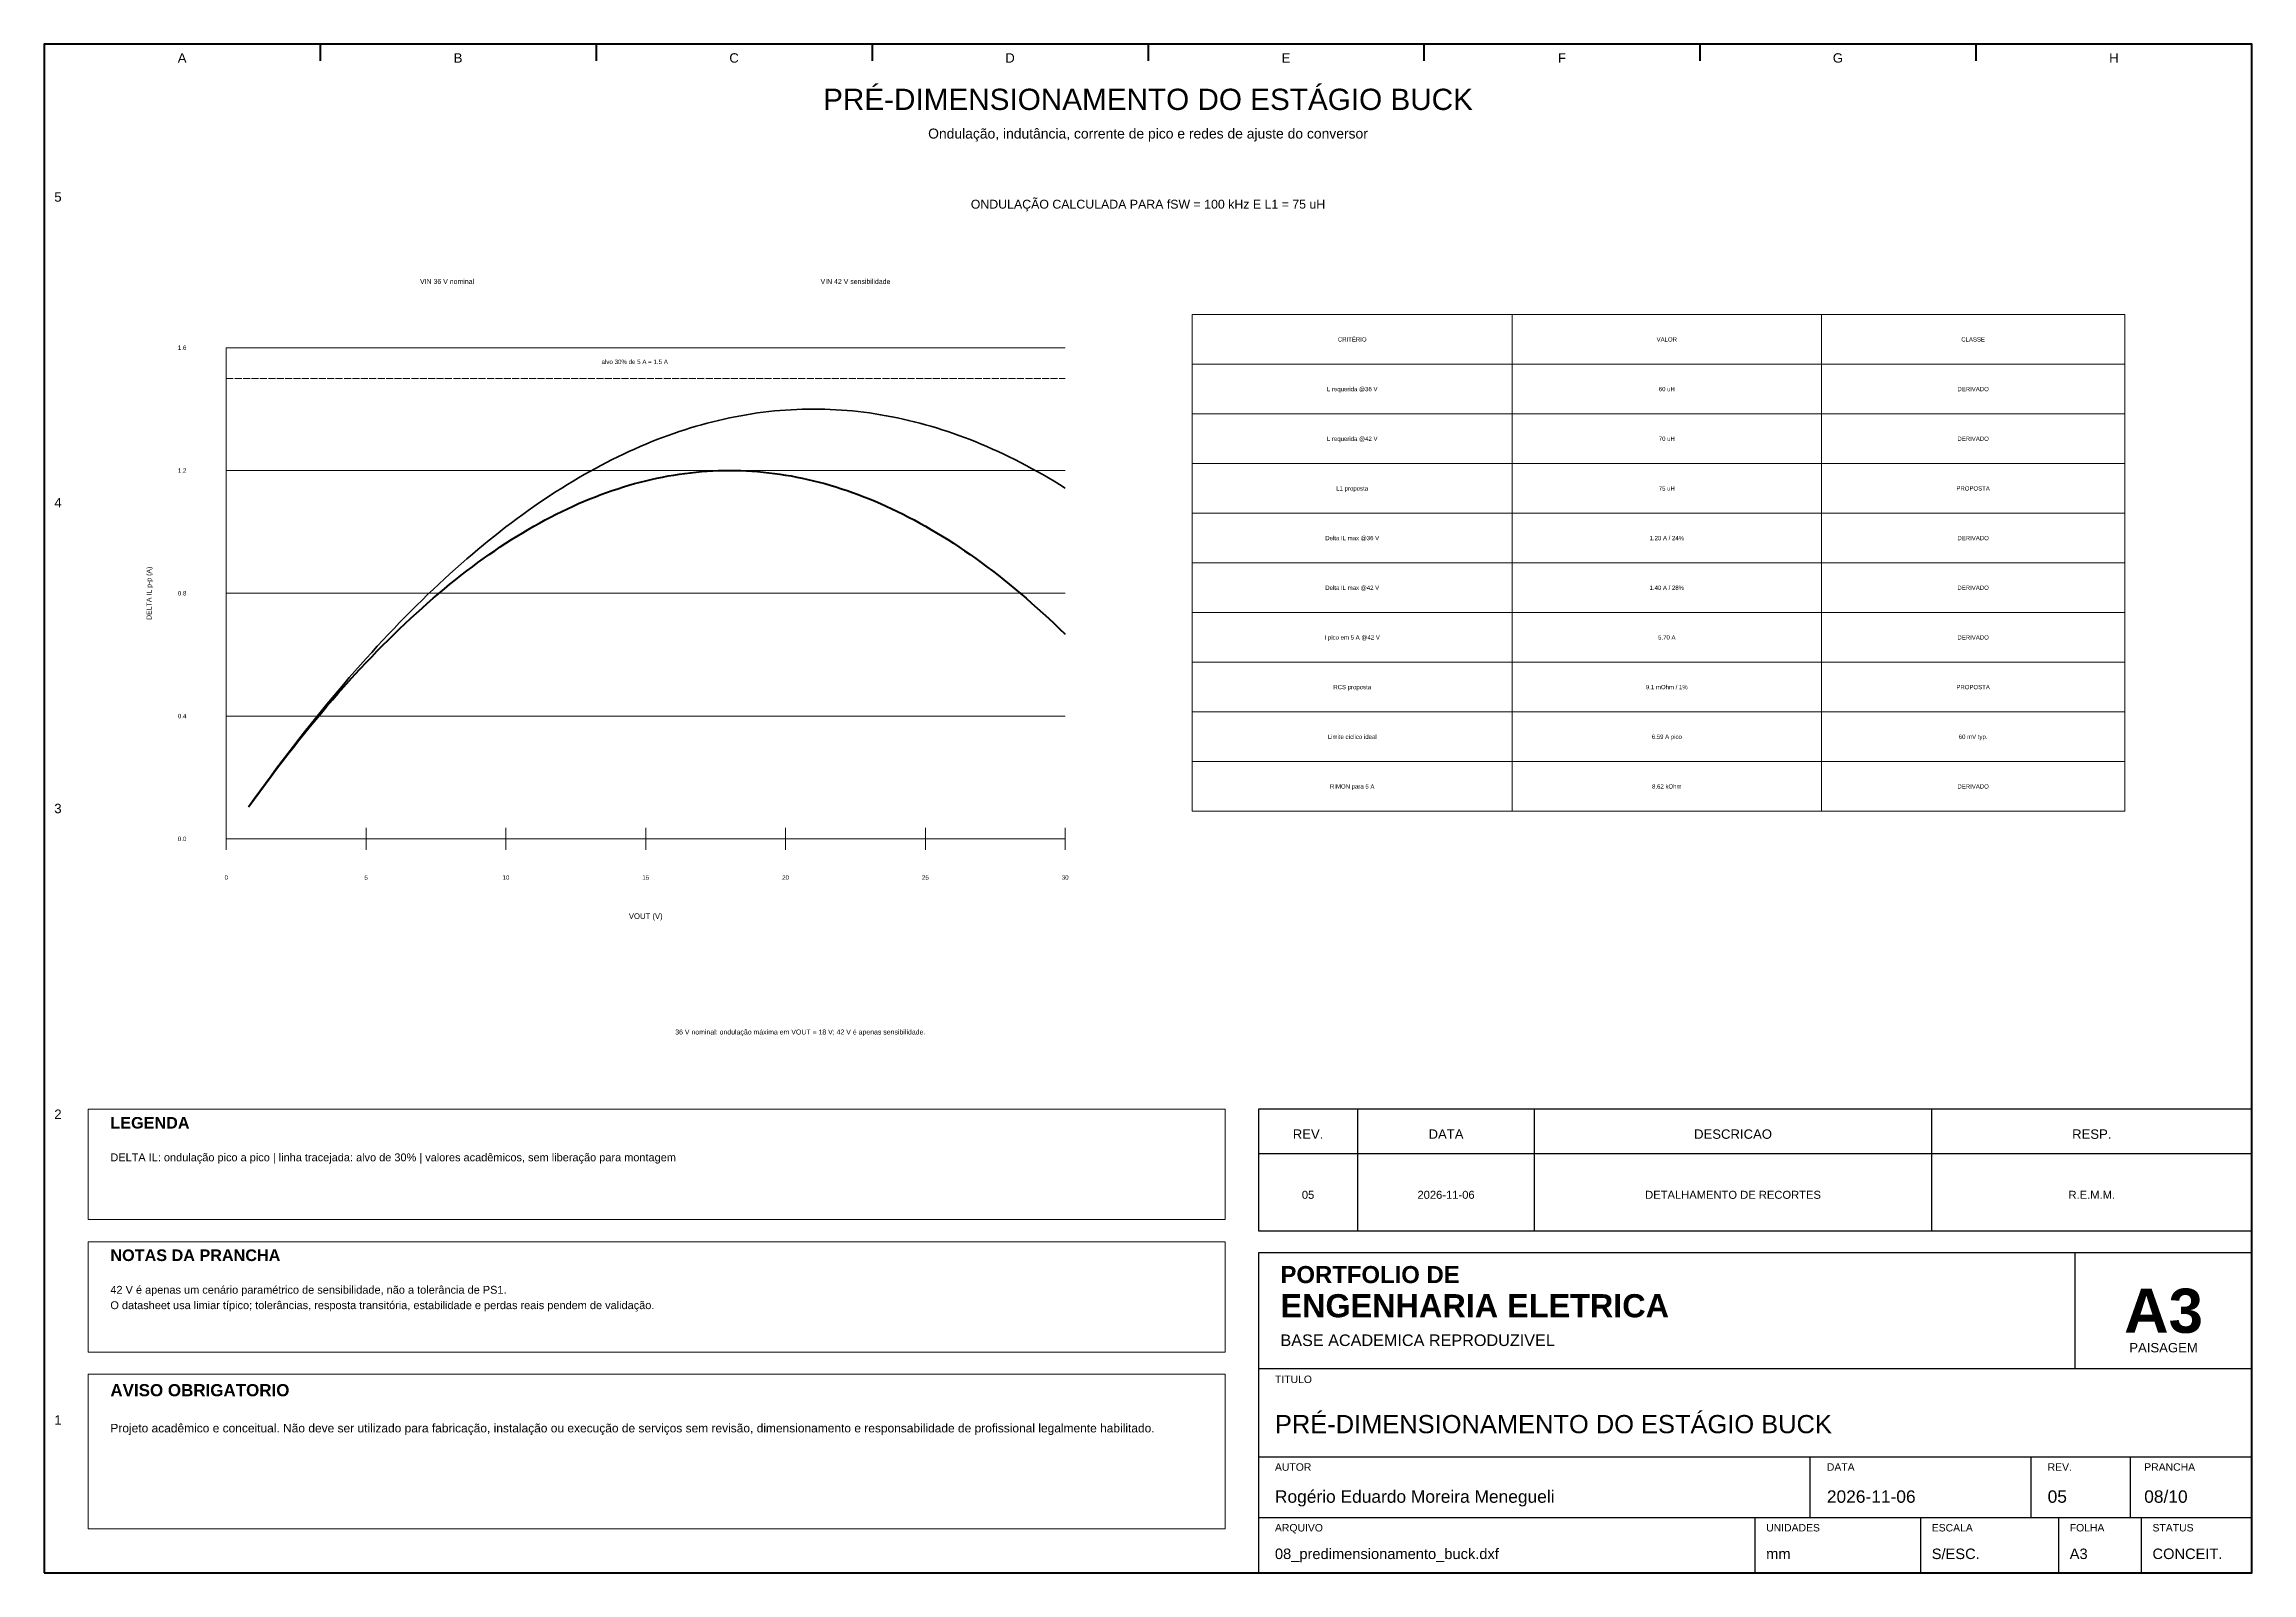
# Model space of a CAD drawing. Header units: millimetres. Extents: x 10 to 410, y 10 to 287.
import ezdxf
from ezdxf.enums import TextEntityAlignment as Align

# ---------------------------------------------------------------- set-up
doc = ezdxf.new("R2010")
doc.units = ezdxf.units.MM
doc.linetypes.add('DASHED', pattern=[1.524, 1.27, -0.254])
for name, color, linetype, lineweight in [('00_MOLDURA', 7, 'CONTINUOUS', 50), ('01_CARIMBO', 7, 'CONTINUOUS', 25), ('02_TEXTO', 7, 'CONTINUOUS', 18), ('03_COTAS', 152, 'CONTINUOUS', 18), ('05_POTENCIA', 12, 'CONTINUOUS', 50), ('08_CABOS', 124, 'CONTINUOUS', 35), ('11_ARQUITETURA', 253, 'CONTINUOUS', 18), ('12_LEGENDA', 7, 'CONTINUOUS', 18), ('13_NOTAS', 7, 'CONTINUOUS', 18)]:
    doc.layers.add(name, color=color, linetype=linetype, lineweight=lineweight)
doc.styles.add('PORTFOLIO_TEXTO', font='arial.ttf')
doc.styles.add('PORTFOLIO_TITULO', font='arialbd.ttf', dxfattribs={"width": 0.92})

# ---------------------------------------------------------------- blocks, each defined once
blk = doc.blocks.new('CARIMBO_A3')
at = {"layer": '01_CARIMBO'}
for p, q in [((148, 37), (148, 58)), ((0, 37), (180, 37)), ((0, 21), (180, 21)), ((100, 10), (100, 21)), ((140, 10), (140, 21)), ((158, 10), (158, 21)), ((0, 10), (180, 10)), ((90, 0), (90, 10)), ((120, 0), (120, 10)), ((145, 0), (145, 10)), ((160, 0), (160, 10))]:
    blk.add_line(p, q, dxfattribs=at)
blk.add_lwpolyline([(0, 0), (180, 0), (180, 58), (0, 58)], close=True, dxfattribs=at)
at = {"layer": '01_CARIMBO', "style": 'PORTFOLIO_TEXTO'}
for s, p in [('TITULO', (3, 34.4)), ('AUTOR', (3, 18.5)), ('DATA', (103, 18.5)), ('REV.', (143, 18.5)), ('PRANCHA', (160.5, 18.5)), ('ARQUIVO', (3, 7.5)), ('UNIDADES', (92, 7.5)), ('ESCALA', (122, 7.5)), ('FOLHA', (147, 7.5)), ('STATUS', (162, 7.5))]:
    blk.add_text(s, height=1.35, dxfattribs=at).set_placement(p)
at = {"layer": '02_TEXTO'}
for s, height, style, p in [('PORTFOLIO DE', 3.1, 'PORTFOLIO_TITULO', (4, 52.5)), ('ENGENHARIA ELETRICA', 4.2, 'PORTFOLIO_TITULO', (4, 46.3)), ('BASE ACADEMICA REPRODUZIVEL', 2.1, 'PORTFOLIO_TEXTO', (4, 41.1))]:
    blk.add_text(s, height=height, dxfattribs=dict(at, style=style)).set_placement(p)
for s, height, style, p in [('A3', 8, 'PORTFOLIO_TITULO', (164, 47.5)), ('PAISAGEM', 1.7, 'PORTFOLIO_TEXTO', (164, 40.8))]:
    blk.add_text(s, height=height, dxfattribs=dict(at, style=style)).set_placement(p, align=Align.MIDDLE_CENTER)
at = {"layer": '02_TEXTO', "style": 'PORTFOLIO_TEXTO'}
for tag, p, height in [('TITULO', (3, 25.3), 3.3), ('AUTOR', (3, 12.7), 2.25), ('DATA', (103, 12.7), 2.25), ('REVISAO', (143, 12.7), 2.25), ('PRANCHA', (160.5, 12.7), 2.25), ('ARQUIVO', (3, 2.5), 1.9), ('UNIDADES', (92, 2.5), 1.9), ('ESCALA', (122, 2.5), 1.9), ('FOLHA', (147, 2.5), 1.9), ('STATUS', (162, 2.5), 1.9)]:
    blk.add_attdef(tag, p, '', height=height, dxfattribs=at)

msp = doc.modelspace()

# ---------------------------------------------------------------- linework, layer by layer
at = {"layer": '00_MOLDURA'}
for p, q in [((60, 287), (60, 284)), ((110, 287), (110, 284)), ((160, 287), (160, 284)), ((210, 287), (210, 284)), ((260, 287), (260, 284)), ((310, 287), (310, 284)), ((360, 287), (360, 284))]:
    msp.add_line(p, q, dxfattribs=at)
msp.add_lwpolyline([(10, 10), (410, 10), (410, 287), (10, 287)], close=True, dxfattribs=at)
at = {"layer": '01_CARIMBO'}
for p, q in [((248, 72), (248, 94)), ((280, 72), (280, 94)), ((352, 72), (352, 94)), ((230, 86), (410, 86))]:
    msp.add_line(p, q, dxfattribs=at)
msp.add_lwpolyline([(230, 72), (410, 72), (410, 94), (230, 94)], close=True, dxfattribs=at)
at = {"layer": '03_COTAS'}
for p, q in [((43, 143), (43, 232)), ((43, 141), (43, 145)), ((68.33, 141), (68.33, 145)), ((93.67, 141), (93.67, 145)), ((119, 141), (119, 145)), ((144.33, 141), (144.33, 145)), ((169.67, 141), (169.67, 145)), ((195, 141), (195, 145)), ((43, 143), (195, 143))]:
    msp.add_line(p, q, dxfattribs=at)
at = {"layer": '03_COTAS', "linetype": 'DASHED'}
msp.add_lwpolyline([(43, 226.44), (195, 226.44)], dxfattribs=at)
at = {"layer": '05_POTENCIA'}
msp.add_lwpolyline([(47.05, 148.8), (48.07, 150.21), (49.08, 151.6), (50.09, 152.98), (51.11, 154.34), (52.12, 155.68), (53.13, 157.01), (54.15, 158.32), (55.16, 159.61), (56.17, 160.89), (57.19, 162.15), (58.2, 163.4), (59.21, 164.62), (60.23, 165.84), (61.24, 167.03), (62.25, 168.21), (63.27, 169.37), (64.28, 170.52), (65.29, 171.64), (66.31, 172.76), (67.32, 173.85), (68.33, 174.93), (69.35, 176), (70.36, 177.04), (71.37, 178.07), (72.39, 179.09), (73.4, 180.08), (74.41, 181.06), (75.43, 182.03), (76.44, 182.98), (77.45, 183.91), (78.47, 184.82), (79.48, 185.72), (80.49, 186.6), (81.51, 187.47), (82.52, 188.32), (83.53, 189.15), (84.55, 189.96), (85.56, 190.76), (86.57, 191.55), (87.59, 192.31), (88.6, 193.06), (89.61, 193.8), (90.63, 194.51), (91.64, 195.21), (92.65, 195.9), (93.67, 196.56), (94.68, 197.22), (95.69, 197.85), (96.71, 198.47), (97.72, 199.07), (98.73, 199.66), (99.75, 200.22), (100.76, 200.78), (101.77, 201.31), (102.79, 201.83), (103.8, 202.33), (104.81, 202.82), (105.83, 203.29), (106.84, 203.74), (107.85, 204.18), (108.87, 204.6), (109.88, 205), (110.89, 205.39), (111.91, 205.76), (112.92, 206.12), (113.93, 206.45), (114.95, 206.78), (115.96, 207.08), (116.97, 207.37), (117.99, 207.64), (119, 207.9), (120.01, 208.13), (121.03, 208.36), (122.04, 208.56), (123.05, 208.75), (124.07, 208.93), (125.08, 209.08), (126.09, 209.22), (127.11, 209.35), (128.12, 209.45), (129.13, 209.54), (130.15, 209.62), (131.16, 209.68), (132.17, 209.72), (133.19, 209.74), (134.2, 209.75), (135.21, 209.74), (136.23, 209.72), (137.24, 209.68), (138.25, 209.62), (139.27, 209.54), (140.28, 209.45), (141.29, 209.35), (142.31, 209.22), (143.32, 209.08), (144.33, 208.93), (145.35, 208.75), (146.36, 208.56), (147.37, 208.36), (148.39, 208.13), (149.4, 207.9), (150.41, 207.64), (151.43, 207.37), (152.44, 207.08), (153.45, 206.78), (154.47, 206.45), (155.48, 206.12), (156.49, 205.76), (157.51, 205.39), (158.52, 205), (159.53, 204.6), (160.55, 204.18), (161.56, 203.74), (162.57, 203.29), (163.59, 202.82), (164.6, 202.33), (165.61, 201.83), (166.63, 201.31), (167.64, 200.78), (168.65, 200.22), (169.67, 199.66), (170.68, 199.07), (171.69, 198.47), (172.71, 197.85), (173.72, 197.22), (174.73, 196.56), (175.75, 195.9), (176.76, 195.21), (177.77, 194.51), (178.79, 193.8), (179.8, 193.06), (180.81, 192.31), (181.83, 191.55), (182.84, 190.76), (183.85, 189.96), (184.87, 189.15), (185.88, 188.32), (186.89, 187.47), (187.91, 186.6), (188.92, 185.72), (189.93, 184.82), (190.95, 183.91), (191.96, 182.98), (192.97, 182.03), (193.99, 181.06), (195, 180.08)], dxfattribs=at)
at = {"layer": '08_CABOS'}
msp.add_lwpolyline([(47.05, 148.82), (48.07, 150.24), (49.08, 151.65), (50.09, 153.04), (51.11, 154.41), (52.12, 155.78), (53.13, 157.13), (54.15, 158.46), (55.16, 159.78), (56.17, 161.09), (57.19, 162.38), (58.2, 163.66), (59.21, 164.93), (60.23, 166.18), (61.24, 167.41), (62.25, 168.63), (63.27, 169.84), (64.28, 171.03), (65.29, 172.21), (66.31, 173.38), (67.32, 174.53), (68.33, 175.67), (69.35, 176.79), (70.36, 177.9), (71.37, 179), (72.39, 180.08), (73.4, 181.14), (74.41, 182.2), (75.43, 183.23), (76.44, 184.26), (77.45, 185.27), (78.47, 186.26), (79.48, 187.25), (80.49, 188.21), (81.51, 189.17), (82.52, 190.11), (83.53, 191.03), (84.55, 191.94), (85.56, 192.84), (86.57, 193.72), (87.59, 194.59), (88.6, 195.45), (89.61, 196.29), (90.63, 197.11), (91.64, 197.93), (92.65, 198.72), (93.67, 199.51), (94.68, 200.28), (95.69, 201.03), (96.71, 201.78), (97.72, 202.5), (98.73, 203.22), (99.75, 203.92), (100.76, 204.6), (101.77, 205.27), (102.79, 205.93), (103.8, 206.57), (104.81, 207.2), (105.83, 207.81), (106.84, 208.41), (107.85, 209), (108.87, 209.57), (109.88, 210.13), (110.89, 210.68), (111.91, 211.21), (112.92, 211.72), (113.93, 212.22), (114.95, 212.71), (115.96, 213.18), (116.97, 213.64), (117.99, 214.09), (119, 214.52), (120.01, 214.93), (121.03, 215.34), (122.04, 215.73), (123.05, 216.1), (124.07, 216.46), (125.08, 216.81), (126.09, 217.14), (127.11, 217.46), (128.12, 217.76), (129.13, 218.05), (130.15, 218.33), (131.16, 218.59), (132.17, 218.83), (133.19, 219.07), (134.2, 219.29), (135.21, 219.49), (136.23, 219.68), (137.24, 219.86), (138.25, 220.02), (139.27, 220.17), (140.28, 220.3), (141.29, 220.42), (142.31, 220.53), (143.32, 220.62), (144.33, 220.7), (145.35, 220.76), (146.36, 220.81), (147.37, 220.85), (148.39, 220.87), (149.4, 220.88), (150.41, 220.87), (151.43, 220.85), (152.44, 220.81), (153.45, 220.76), (154.47, 220.7), (155.48, 220.62), (156.49, 220.53), (157.51, 220.42), (158.52, 220.3), (159.53, 220.17), (160.55, 220.02), (161.56, 219.86), (162.57, 219.68), (163.59, 219.49), (164.6, 219.29), (165.61, 219.07), (166.63, 218.83), (167.64, 218.59), (168.65, 218.33), (169.67, 218.05), (170.68, 217.76), (171.69, 217.46), (172.71, 217.14), (173.72, 216.81), (174.73, 216.46), (175.75, 216.1), (176.76, 215.73), (177.77, 215.34), (178.79, 214.93), (179.8, 214.52), (180.81, 214.09), (181.83, 213.64), (182.84, 213.18), (183.85, 212.71), (184.87, 212.22), (185.88, 211.72), (186.89, 211.21), (187.91, 210.68), (188.92, 210.13), (189.93, 209.57), (190.95, 209), (191.96, 208.41), (192.97, 207.81), (193.99, 207.2), (195, 206.57)], dxfattribs=at)
at = {"layer": '11_ARQUITETURA'}
for p, q in [((43, 232), (195, 232)), ((43, 209.75), (195, 209.75)), ((43, 187.5), (195, 187.5)), ((43, 165.25), (195, 165.25)), ((43, 143), (195, 143))]:
    msp.add_line(p, q, dxfattribs=at)
at = {"layer": '12_LEGENDA'}
for p, q in [((276, 148), (276, 238)), ((332, 148), (332, 238)), ((218, 229), (387, 229)), ((218, 220), (387, 220)), ((218, 211), (387, 211)), ((218, 202), (387, 202)), ((218, 193), (387, 193)), ((218, 184), (387, 184)), ((218, 175), (387, 175)), ((218, 166), (387, 166)), ((218, 157), (387, 157))]:
    msp.add_line(p, q, dxfattribs=at)
for points in [[(218, 148), (387, 148), (387, 238), (218, 238)], [(18, 74), (224, 74), (224, 94), (18, 94)]]:
    msp.add_lwpolyline(points, close=True, dxfattribs=at)
at = {"layer": '13_NOTAS'}
for points in [[(18, 50), (224, 50), (224, 70), (18, 70)], [(18, 18), (224, 18), (224, 46), (18, 46)]]:
    msp.add_lwpolyline(points, close=True, dxfattribs=at)

# ---------------------------------------------------------------- block references
at = {"layer": '01_CARIMBO'}
msp.add_blockref('CARIMBO_A3', (230, 10), dxfattribs=at).add_auto_attribs({'TITULO': 'PRÉ-DIMENSIONAMENTO DO ESTÁGIO BUCK', 'AUTOR': 'Rogério Eduardo Moreira Menegueli', 'DATA': '2026-11-06', 'REVISAO': '05', 'PRANCHA': '08/10', 'ARQUIVO': '08_predimensionamento_buck.dxf', 'UNIDADES': 'mm', 'ESCALA': 'S/ESC.', 'FOLHA': 'A3', 'STATUS': 'CONCEIT.'})

# ---------------------------------------------------------------- texts
at = {"layer": '00_MOLDURA', "style": 'PORTFOLIO_TEXTO'}
for s, p in [('A', (35, 284.5)), ('B', (85, 284.5)), ('C', (135, 284.5)), ('D', (185, 284.5)), ('E', (235, 284.5)), ('F', (285, 284.5)), ('G', (335, 284.5)), ('H', (385, 284.5)), ('5', (12.5, 259.3)), ('4', (12.5, 203.9)), ('3', (12.5, 148.5)), ('2', (12.5, 93.1)), ('1', (12.5, 37.7))]:
    msp.add_text(s, height=1.7, dxfattribs=at).set_placement(p, align=Align.MIDDLE_CENTER)
at = {"layer": '01_CARIMBO', "style": 'PORTFOLIO_TEXTO'}
for s, p in [('REV.', (239, 89.5)), ('DATA', (264, 89.5)), ('DESCRICAO', (316, 89.5)), ('RESP.', (381, 89.5))]:
    msp.add_text(s, height=1.7, dxfattribs=at).set_placement(p, align=Align.MIDDLE_CENTER)
at = {"layer": '02_TEXTO', "style": 'PORTFOLIO_TEXTO'}
for s, height, p in [('PRÉ-DIMENSIONAMENTO DO ESTÁGIO BUCK', 3.85, (210, 277)), ('Ondulação, indutância, corrente de pico e redes de ajuste do conversor', 1.8, (210, 270.8)), ('ONDULAÇÃO CALCULADA PARA fSW = 100 kHz E L1 = 75 uH', 1.6, (210, 258)), ('L requerida @36 V', 0.78, (247, 224.5)), ('60 uH', 0.78, (304, 224.5)), ('DERIVADO', 0.78, (359.5, 224.5)), ('L requerida @42 V', 0.78, (247, 215.5)), ('70 uH', 0.78, (304, 215.5)), ('DERIVADO', 0.78, (359.5, 215.5)), ('L1 proposta', 0.78, (247, 206.5)), ('75 uH', 0.78, (304, 206.5)), ('PROPOSTA', 0.78, (359.5, 206.5)), ('Delta IL max @36 V', 0.78, (247, 197.5)), ('1.20 A / 24%', 0.78, (304, 197.5)), ('DERIVADO', 0.78, (359.5, 197.5)), ('Delta IL max @42 V', 0.78, (247, 188.5)), ('1.40 A / 28%', 0.78, (304, 188.5)), ('DERIVADO', 0.78, (359.5, 188.5)), ('I pico em 5 A @42 V', 0.78, (247, 179.5)), ('5.70 A', 0.78, (304, 179.5)), ('DERIVADO', 0.78, (359.5, 179.5)), ('RCS proposta', 0.78, (247, 170.5)), ('9.1 mOhm / 1%', 0.78, (304, 170.5)), ('PROPOSTA', 0.78, (359.5, 170.5)), ('Limite cíclico ideal', 0.78, (247, 161.5)), ('6.59 A pico', 0.78, (304, 161.5)), ('60 mV typ.', 0.78, (359.5, 161.5)), ('RIMON para 5 A', 0.78, (247, 152.5)), ('8.62 kOhm', 0.78, (304, 152.5)), ('DERIVADO', 0.78, (359.5, 152.5)), ('36 V nominal: ondulação máxima em VOUT = 18 V; 42 V é apenas sensibilidade.', 0.9, (147, 108)), ('05', 1.45, (239, 78.5)), ('2026-11-06', 1.45, (264, 78.5)), ('DETALHAMENTO DE RECORTES', 1.45, (316, 78.5)), ('R.E.M.M.', 1.45, (381, 78.5))]:
    msp.add_text(s, height=height, dxfattribs=at).set_placement(p, align=Align.MIDDLE_CENTER)
at = {"layer": '03_COTAS', "style": 'PORTFOLIO_TEXTO'}
for s, height, p in [('1.6', 0.8, (35, 232)), ('alvo 30% de 5 A = 1.5 A', 0.8, (117, 229.44)), ('1.2', 0.8, (35, 209.75)), ('0.8', 0.8, (35, 187.5)), ('0.4', 0.8, (35, 165.25)), ('0.0', 0.8, (35, 143)), ('0', 0.8, (43, 136)), ('5', 0.8, (68.33, 136)), ('10', 0.8, (93.67, 136)), ('15', 0.8, (119, 136)), ('20', 0.8, (144.33, 136)), ('25', 0.8, (169.67, 136)), ('30', 0.8, (195, 136)), ('VOUT (V)', 1, (119, 129))]:
    msp.add_text(s, height=height, dxfattribs=at).set_placement(p, align=Align.MIDDLE_CENTER)
msp.add_text('DELTA IL p-p (A)', height=0.9, rotation=90, dxfattribs=at).set_placement((29, 187.5), align=Align.MIDDLE_CENTER)
at = {"layer": '05_POTENCIA', "style": 'PORTFOLIO_TEXTO'}
msp.add_text('VIN 36 V nominal', height=0.9, dxfattribs=at).set_placement((83, 244), align=Align.MIDDLE_CENTER)
at = {"layer": '08_CABOS', "style": 'PORTFOLIO_TEXTO'}
msp.add_text('VIN 42 V sensibilidade', height=0.9, dxfattribs=at).set_placement((157, 244), align=Align.MIDDLE_CENTER)
at = {"layer": '12_LEGENDA', "style": 'PORTFOLIO_TEXTO'}
for s, p in [('CRITÉRIO', (247, 233.5)), ('VALOR', (304, 233.5)), ('CLASSE', (359.5, 233.5))]:
    msp.add_text(s, height=0.78, dxfattribs=at).set_placement(p, align=Align.MIDDLE_CENTER)
at = {"layer": '12_LEGENDA', "style": 'PORTFOLIO_TITULO'}
msp.add_text('LEGENDA', height=2.1, dxfattribs=at).set_placement((22, 90.5))
at = {"layer": '12_LEGENDA', "insert": (22, 86), "char_height": 1.42, "width": 198, "attachment_point": 1, "line_spacing_factor": 1.18, "style": 'PORTFOLIO_TEXTO'}
msp.add_mtext('DELTA IL: ondulação pico a pico | linha tracejada: alvo de 30% | valores acadêmicos, sem liberação para montagem', dxfattribs=at)
at = {"layer": '13_NOTAS', "style": 'PORTFOLIO_TITULO'}
for s, height, p in [('NOTAS DA PRANCHA', 2.1, (22, 66.5)), ('AVISO OBRIGATORIO', 2.2, (22, 42))]:
    msp.add_text(s, height=height, dxfattribs=at).set_placement(p)
at = {"layer": '13_NOTAS', "width": 198, "attachment_point": 1, "line_spacing_factor": 1.18, "style": 'PORTFOLIO_TEXTO'}
for s, insert, char_height in [('42 V é apenas um cenário paramétrico de sensibilidade, não a tolerância de PS1.\\PO datasheet usa limiar típico; tolerâncias, resposta transitória, estabilidade e perdas reais pendem de validação.', (22, 62), 1.42), ('Projeto acadêmico e conceitual. Não deve ser utilizado para fabricação, instalação ou execução de serviços sem revisão, dimensionamento e responsabilidade de profissional legalmente habilitado.', (22, 37), 1.55)]:
    msp.add_mtext(s, dxfattribs=dict(at, insert=insert, char_height=char_height))

doc.saveas('drawing.dxf')
